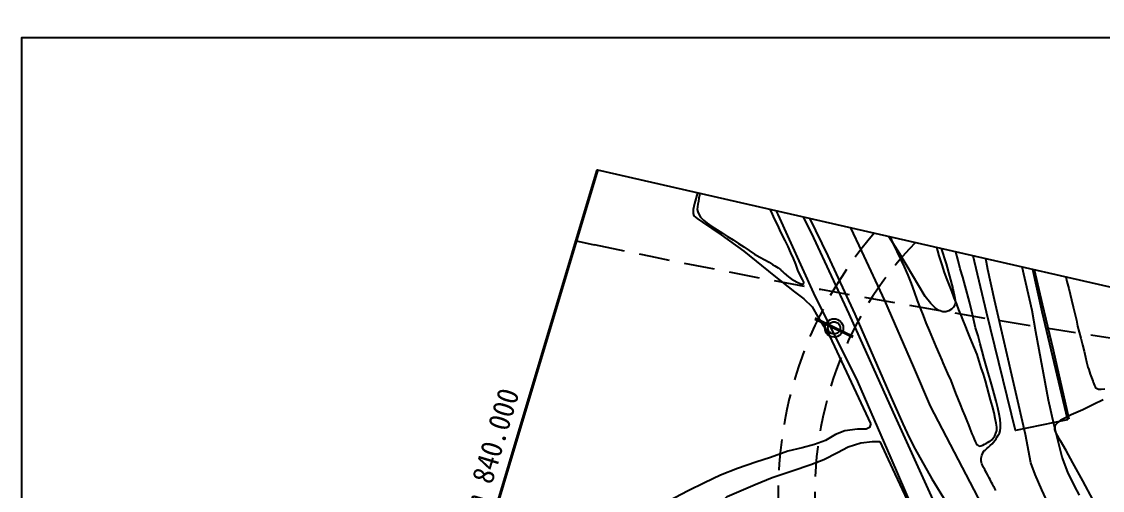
# Model space of a CAD drawing. Header units: millimetres. Extents: x 9574 to 10370, y 1103 to 1809.
# Drawn here: x 9573.9 to 9750.5, y 1545.1 to 1621.7 of the extents above; entities that cross this region are included whole.
import ezdxf
from ezdxf.enums import TextEntityAlignment as Align
from ezdxf.xclip import XClip

# ---------------------------------------------------------------- set-up
doc = ezdxf.new("R2010")
doc.units = ezdxf.units.MM
doc.header["$LTSCALE"] = 10
doc.header["$MEASUREMENT"] = 0
doc.header["$XCLIPFRAME"] = 2
for name, pattern in [('A-CENTR01', [2, 1.25, -0.25, 0.25, -0.25]), ('DASHED', [0.75, 0.5, -0.25]), ('DASHEDX2', [1.5, 1, -0.5])]:
    doc.linetypes.add(name, pattern=pattern)
for name, color, linetype in [('TN-MACL', 6, 'A-CENTR01'), ('TN-MACT', 6, 'Continuous'), ('TZ-BASE', 253, 'Continuous')]:
    doc.layers.add(name, color=color, linetype=linetype)
doc.layers.add('TX-PAPR', color=2, linetype='Continuous', plot=False)
doc.styles.get("Standard").update_dxf_attribs({"font": 'GulimChe.ttf'})

# ---------------------------------------------------------------- blocks, each defined once
blk = doc.blocks.new('jd-fgjfjfjfjazdf2gs')
at = {"layer": 'TZ-BASE', "linetype": 'DASHEDX2'}
for p, q in [((63.39, 44.77), (57.17, 47.76)), ((63.39, 44.77), (57.17, 47.76)), ((63.3, 44.59), (57.09, 47.58)), ((63.3, 44.59), (57.09, 47.58))]:
    blk.add_line(p, q, dxfattribs=at)
at = {"layer": 'TZ-BASE'}
for points, elevation in [([(100.37, 18.88), (99.56, 20.39), (98.46, 22.59), (97.53, 25.09), (96.15, 30.51), (95.3, 34.35), (93.23, 45.55), (92.6, 49.03), (89.78, 61.45), (88.78, 66.64), (86.98, 77.9), (86.54, 80.63), (85.99, 83.73), (85.66, 84.96), (85.33, 85.51), (85.13, 85.74), (84.91, 85.93), (83.54, 86.29), (72.23, 87.6), (65.26, 88.31), (63.8, 88.42), (62.29, 88.42), (60.9, 88.27), (59.38, 87.95), (57.56, 87.38), (55.66, 86.62), (54.18, 85.92), (52.7, 85.06), (52.1, 84.6), (51.7, 84.12), (51.41, 83.47), (51.19, 82.51), (51.09, 81.26), (51.14, 79.69), (51.71, 75.93), (52.2, 73.53), (52.7, 71.72), (53.57, 69.48), (59.21, 57.96), (63.62, 48.45), (69.28, 35.42), (71.48, 30.49), (72.52, 28.28), (73.48, 26.35), (76.23, 21.53), (78.56, 17.73)], 35), ([(65.72, 85.99), (63.89, 82.76), (63.71, 82.22), (63.64, 81.89), (63.79, 81.4), (64.51, 80.6), (67.81, 77.83), (69.75, 76.04), (70.77, 74.95), (71.64, 73.82), (72.55, 72.28), (73.58, 70.2), (74.71, 67.59), (76.07, 64.08), (77.48, 60.09), (78.56, 56.67), (79.65, 52.62), (80, 51.05), (80.07, 50.38), (79.98, 49.94), (79.76, 49.56), (79.42, 49.23), (78.99, 48.97), (78.51, 48.82), (78.01, 48.83), (77.43, 49.04), (76.78, 49.47), (76.04, 50.16), (75.13, 51.31), (71.02, 58.26), (65.05, 67.66), (61.4, 73.75), (60.85, 74.54), (60.42, 75.01), (60.04, 75.31), (59.71, 75.43), (59.34, 75.43), (58.93, 75.29), (58.56, 75.02), (58.31, 74.62), (58.19, 74.05), (58.22, 73.24), (58.72, 71.58), (64.75, 58.72), (68.47, 50.68), (73.21, 39.76), (75.97, 33.42), (86.99, 12.21)], 32), ([(96.06, 15.67), (94.19, 19.7), (93.12, 22.23), (92.42, 24.12), (91.53, 28.77), (86.46, 50.79), (85.37, 55.74), (83.68, 64.42), (82.59, 70.85), (81.84, 74.91), (81.26, 77.42), (80.62, 79.52), (80.35, 80.18), (80.11, 80.61), (79.83, 80.94), (78.2, 81.4), (77.64, 81.63), (77.03, 82.22), (76.27, 83.24), (74.74, 85.62)], 32)]:
    blk.add_lwpolyline(points, dxfattribs=dict(at, elevation=elevation))
at = {"layer": 'TZ-BASE', "linetype": 'DASHED', "flags": 128}
blk.add_lwpolyline([(21.03, 59.79, 0.012453), (95.21, 46.12, 0.007269), (138.79, 39.86, 0.007269)], format="xyb", dxfattribs=at)
at = {"layer": 'TZ-BASE'}
for points in [[(96.21, 96.23, 38.33), (93.74, 93.97, 37.38), (91.24, 90.61, 36.56), (88.96, 87.04, 36.27), (88.19, 84.2, 35.56), (87.95, 81.2, 35.24), (88.2, 80.03, 35.24), (89.03, 73.99, 35.24), (90.56, 65.93, 35.4), (94.27, 50.14, 35.6), (96.04, 42.62, 35.72), (98.63, 31.31, 35.8)], [(44.83, 85.33, 35.84), (39.95, 73.57, 35.93), (39.05, 71.52, 35.69), (38.38, 69.65, 35.67), (38.02, 68.51, 35.6), (37.44, 66.5, 35.49), (37.24, 65.53, 35.49), (37.21, 64.87, 35.49), (37.32, 64.51, 35.5), (37.88, 64.04, 35.52), (38.77, 63.45, 35.52), (41.77, 61.4, 35.57), (45.49, 58.74, 35.53), (50.39, 54.76, 35.71), (53.8, 52.05, 35.51), (55.29, 50.94, 35.54), (56.67, 49.6, 35.48), (57.62, 47.98, 35.5), (58.5, 46.51, 35.54), (59.2, 45.69, 35.74)], [(45.43, 85.02, 35.68), (46.01, 83.54, 35.57), (46.72, 80.4, 35.4), (47, 76.29, 35.35), (47.94, 72.07, 35.33), (49.01, 68.92, 35.21), (51.06, 64.69, 35.28), (56.91, 51.87, 35.42), (64.06, 37.44, 35.72), (69.5, 24.91, 35.91), (69.5, 24.91, 35.93), (69.5, 24.91, 35.93), (73.14, 16.54, 35.93)], [(84.79, 26.17, 31), (84.95, 26.2, 31.01), (85.23, 26.49, 31.01), (85.48, 26.72, 31.01), (85.78, 26.97, 31.01), (86.07, 27.24, 31.01), (86.31, 27.51, 31.02), (86.54, 27.79, 31.05), (86.72, 28.08, 31.07), (86.91, 28.38, 31.11), (87.09, 28.68, 31.16), (87.26, 29, 31.2), (87.39, 29.37, 31.23), (87.46, 29.86, 31.23), (87.46, 30.49, 31.23), (87.37, 31.22, 31.23), (87.21, 32.1, 31.23), (86.99, 33.11, 31.23), (86.71, 34.22, 31.24), (86.41, 35.4, 31.25), (86.07, 36.59, 31.28), (85.76, 37.73, 31.32), (85.43, 38.83, 31.34), (85.09, 39.97, 31.37), (84.76, 41.15, 31.38), (84.45, 42.37, 31.38), (84.14, 43.6, 31.38), (83.79, 44.87, 31.37), (83.38, 46.22, 31.35), (83.02, 47.64, 31.35), (82.68, 49.06, 31.34), (82.36, 50.44, 31.34), (81.66, 53.08, 31.34), (81.27, 54.45, 31.34), (80.88, 55.84, 31.34), (80.5, 57.22, 31.34), (80.15, 58.59, 31.34), (79.76, 59.96, 31.34), (79.38, 61.34, 31.34), (79.04, 62.62, 31.34), (78.75, 63.8, 31.34), (78.47, 64.9, 31.34), (78.19, 66.01, 31.34), (77.94, 67.14, 31.34), (77.68, 68.28, 31.33), (77.48, 69.36, 31.32), (77.32, 70.29, 31.29), (77.14, 71.11, 31.28), (76.98, 71.86, 31.25), (76.73, 72.86, 31.25), (76.49, 73.69, 31.25), (76.26, 74.52, 31.25), (76.06, 75.29, 31.25), (75.87, 75.94, 31.24), (75.69, 76.48, 31.21), (75.54, 76.88, 31.2), (75.48, 77.09, 31.19), (75.41, 77.33, 31.19), (75.35, 77.7, 31.19), (75.24, 77.96, 31.19), (75.11, 78.3, 31.19), (75.11, 78.3, 31.19), (74.9, 78.83, 31.19), (74.73, 79.17, 31.19), (74.52, 79.57, 31.19), (74.3, 79.98, 31.17), (74.06, 80.41, 31.16), (73.79, 80.8, 31.15), (73.48, 81.12, 31.14), (73.15, 81.35, 31.14), (72.81, 81.51, 31.14), (72.5, 81.61, 31.14), (72.22, 81.59, 31.12), (72.01, 81.42, 31.11), (71.86, 81.14, 31.11), (71.82, 80.73, 31.11), (71.85, 80.21, 31.11), (71.96, 79.65, 31.1), (72.13, 79.08, 31.1), (72.28, 78.58, 31.1), (72.31, 78.13, 31.1), (72.15, 77.8, 31.1), (71.84, 77.61, 31.09), (71.44, 77.55, 31.07), (71.01, 77.67, 31.06), (70.64, 77.98, 31.06), (70.29, 78.46, 31.06), (69.95, 79.03, 31.07), (69.61, 79.6, 31.09), (69.26, 80.16, 31.09), (68.88, 80.65, 31.1), (68.45, 81.07, 31.1), (68.03, 81.44, 31.1), (67.61, 81.73, 31.1), (67.23, 81.98, 31.1), (66.81, 82.19, 31.09), (66.36, 82.36, 31.09), (65.92, 82.44, 31.07), (65.53, 82.48, 31.06), (65.14, 82.52, 31.05), (64.8, 82.62, 31.03), (64.56, 82.83, 31.02), (64.46, 83.11, 31.02), (64.51, 83.47, 31.02), (64.74, 83.96, 31.02), (65.06, 84.57, 31.02), (65.4, 85.18, 31.02), (65.74, 85.65, 31.02), (65.96, 85.91, 31.02), (66, 85.98, 31.02), (66.01, 85.99, 31.02), (66, 85.96, 31.03)], [(106.32, 56.64, 36.07), (102.63, 70.33, 36), (102.5, 70.74, 36), (102.3, 71.4, 36.02), (102.04, 72.23, 36.02), (101.8, 73.12, 36.03), (101.56, 74.01, 36.03), (101.31, 74.91, 36.04), (101.06, 75.79, 36.05), (100.83, 76.63, 36.05), (100.64, 77.45, 36.05), (100.47, 78.28, 36.08), (100.24, 79.12, 36.09), (99.99, 79.95, 36.08), (99.76, 80.71, 36.08), (99.59, 81.29, 36.08), (99.45, 81.67, 36.08), (99.36, 81.91, 36.08), (99.34, 82.03, 36.08), (99.2, 82.58, 36.08), (99.15, 82.74, 36.08), (98.93, 83.46, 36.07), (98.79, 83.96, 36.08), (98.67, 84.43, 36.07), (98.54, 84.85, 36.07), (98.36, 85.22, 36.05), (98.17, 85.56, 36.04), (98.01, 85.84, 36.02), (97.84, 86, 36.02), (97.53, 86.03, 36.02), (97.06, 86.11, 36), (96.55, 86.13, 35.99), (96.11, 85.97, 35.98), (95.67, 85.71, 35.95), (95.2, 85.43, 35.95), (94.74, 85.1, 35.95), (94.31, 84.71, 35.95), (93.93, 84.34, 35.95), (93.6, 83.99, 35.95), (93.35, 83.64, 35.95), (93.12, 83.27, 35.95), (92.96, 82.82, 35.95), (92.85, 82.3, 35.95), (92.78, 81.69, 35.95), (92.74, 81.02, 35.95), (92.79, 80.29, 35.95), (92.98, 79.51, 35.95), (93.27, 78.63, 35.95), (93.56, 77.66, 35.95), (93.83, 76.66, 35.95), (94.12, 75.6, 35.95), (94.43, 74.52, 35.97), (94.72, 73.47, 35.97), (94.97, 72.48, 35.98), (95.2, 71.53, 35.99), (95.41, 70.62, 36), (95.63, 69.75, 36.02), (95.85, 68.96, 36.02), (96.05, 68.28, 36.02), (96.2, 67.7, 36.02), (96.3, 67.26, 36.03), (96.36, 67.02, 36.03), (96.35, 66.93, 36.03), (96.36, 66.91, 36.03), (96.36, 66.9, 36.03), (96.45, 66.73, 36.03), (96.61, 66.39, 36.03), (96.73, 66.07, 36.03), (96.86, 65.72, 36.03), (96.97, 65.39, 36.03), (97.03, 65.08, 36.03), (97.04, 64.81, 36.03), (97.01, 64.54, 36.03), (96.98, 64.3, 36.03), (96.9, 64.11, 36.03), (96.72, 63.98, 36.03), (96.47, 63.85, 36.03), (96.26, 63.67, 36.03), (96.14, 63.42, 36.03), (96.1, 63.09, 36.03), (96.14, 62.62, 36.03), (96.29, 62, 36.03), (96.5, 61.19, 36.03), (96.71, 60.27, 36.03), (96.94, 59.3, 36.03), (97.18, 58.31, 36.03), (97.45, 57.23, 36.03), (97.73, 56.08, 36.03), (98.01, 54.9, 36.03), (98.31, 53.75, 36.03), (98.59, 52.6, 36.03), (99.06, 50.76, 36.03), (99.34, 49.65, 36.03), (99.61, 48.54, 36.03), (99.85, 47.45, 36.03), (100.05, 46.45, 36.03), (100.28, 45.48, 36.03), (100.55, 44.48, 36.04), (100.84, 43.42, 36.07), (101.1, 42.36, 36.11), (101.33, 41.39, 36.12), (101.5, 40.63, 36.12), (101.5, 40.63, 36.12), (101.74, 39.77, 36.12), (101.87, 39.37, 36.12), (101.99, 38.98, 36.12), (102.1, 38.61, 36.12), (102.1, 38.61, 36.12), (102.33, 38.07, 36.12), (102.43, 37.83, 36.11), (102.51, 37.54, 36.11), (102.5, 37.54, 36.11), (102.51, 37.51, 36.11), (102.6, 37.3, 36.11), (102.69, 37.03, 36.11), (102.8, 36.77, 36.11), (102.91, 36.57, 36.11), (103.01, 36.39, 36.11), (103.46, 36.17, 36.09), (103.92, 36.16, 36.08), (104.51, 36.22, 36.07)], [(76.69, 17.52, 35.8), (69.95, 32.35, 35.72), (62.74, 48.46, 35.46), (56.93, 60.89, 35.34), (53.72, 67.53, 35.33), (52.55, 70.11, 35.32), (52.08, 71.3, 35.32), (51.54, 76.22, 35.28), (51.17, 81.15, 35.14), (51.05, 81.81, 34.97), (51.08, 82.07, 34.92), (51.39, 82.22, 34.91), (51.75, 82.19, 34.82), (52.71, 81.67, 34.59), (58.24, 77.27, 32.95), (61.2, 75.76, 32.53)], [(98.4, 31.16, 35.86), (89.92, 29.43, 31.21), (85.14, 48.78, 31.19), (81.07, 66.2, 31.14), (78.32, 80.03, 31.16), (86.93, 81.46, 35.33)], [(86.93, 81.46, 35.33), (94.22, 48.86, 35.53), (98.4, 31.16, 35.86)], [(105.3, 64.07, 35.7), (100.09, 82.06, 35.87)], [(102.17, 82.19, 35.86), (103.21, 78.04, 35.93), (108.48, 59.07, 35.78)], [(61.2, 75.76, 32.53), (61.42, 75.72, 32.72), (61.42, 75.72, 32.51), (61.42, 75.72, 32.51), (61.62, 75.36, 32.42), (62.03, 74.72, 32.37), (62.59, 73.81, 32.33), (63.18, 72.84, 32.3), (63.76, 71.84, 32.28), (64.38, 70.82, 32.28), (65.03, 69.73, 32.28), (65.68, 68.62, 32.28), (66.32, 67.49, 32.28), (66.96, 66.29, 32.27), (67.58, 65.04, 32.22), (68.21, 63.7, 32.17), (68.78, 62.38, 32.12), (69.33, 61.11, 32.09), (69.9, 59.9, 32.07), (70.51, 58.66, 32.05), (71.13, 57.43, 32.02), (71.72, 56.15, 31.96), (72.3, 54.81, 31.93), (72.83, 53.45, 31.89), (73.33, 52.07, 31.88), (73.84, 50.68, 31.86), (74.33, 49.4, 31.86), (74.8, 48.22, 31.86), (75.26, 47.02, 31.85), (75.77, 45.77, 31.85), (76.32, 44.46, 31.85), (76.9, 43.13, 31.84), (77.47, 41.79, 31.81), (77.84, 40.9, 31.8), (78.03, 40.47, 31.79), (78.78, 38.75, 31.75), (79.31, 37.59, 31.74), (79.73, 36.53, 31.71), (80.1, 35.54, 31.67), (80.45, 34.6, 31.65), (80.83, 33.65, 31.63), (81.22, 32.69, 31.63), (81.6, 31.82, 31.62), (81.95, 31.02, 31.61), (82.22, 30.33, 31.58), (82.41, 29.77, 31.54), (82.58, 29.3, 31.49), (82.77, 28.85, 31.47), (82.97, 28.43, 31.44), (83.15, 28.03, 31.43), (83.33, 27.64, 31.42), (83.47, 27.32, 31.4), (83.64, 27.06, 31.4), (83.64, 27.06, 31.4), (83.98, 26.88, 31.4), (84.25, 26.94, 31.4), (84.54, 27.03, 31.42), (84.81, 27.17, 31.42), (85.08, 27.32, 31.43), (85.34, 27.47, 31.43), (85.6, 27.61, 31.43), (85.68, 27.65, 31.43), (86.01, 27.89, 31.43), (86.27, 28.17, 31.43), (86.51, 28.53, 31.44), (86.7, 28.96, 31.46), (86.82, 29.43, 31.48), (86.84, 29.96, 31.52), (86.76, 30.61, 31.57), (86.59, 31.39, 31.63), (86.41, 32.3, 31.71), (86.16, 33.32, 31.77), (85.83, 34.43, 31.82), (85.52, 35.49, 31.86), (85.28, 36.49, 31.9), (85, 37.54, 31.91), (84.64, 38.63, 31.91), (84.31, 39.68, 31.91), (83.97, 40.76, 31.91), (83.61, 41.82, 31.93), (83.19, 42.89, 31.94), (82.76, 43.91, 31.96), (82.37, 44.83, 32.03), (82.06, 45.63, 32.1), (81.79, 46.36, 32.21), (81.31, 47.53, 32.36), (80.99, 48.29, 32.44), (80.66, 49.13, 32.51), (80.3, 50.06, 32.58), (79.89, 51.1, 32.6), (79.47, 52.19, 32.6), (79.04, 53.3, 32.6), (78.62, 54.39, 32.6), (78.26, 55.39, 32.6), (77.98, 56.3, 32.6), (77.7, 57.15, 32.6), (77.44, 57.96, 32.63), (77.2, 58.76, 32.68), (76.98, 59.53, 32.75), (76.71, 60.3, 32.79), (76.4, 61.08, 32.82), (75.99, 61.9, 32.83), (75.52, 62.79, 32.83), (74.99, 63.79, 32.82), (74.41, 64.88, 32.78), (73.85, 65.92, 32.74), (73.48, 66.62, 32.7), (73.32, 66.93, 32.65), (73.3, 66.97, 32.64), (73.3, 66.97, 32.61), (73.3, 66.97, 32.63), (73.14, 67.26, 32.64), (72.88, 67.78, 32.68), (72.57, 68.45, 32.73), (72.27, 69.15, 32.77), (71.95, 69.89, 32.79), (71.61, 70.65, 32.81), (71.26, 71.43, 32.81), (71.01, 71.95, 32.79), (70.64, 72.65, 32.79), (70.35, 73.22, 32.79), (70.19, 73.57, 32.79), (70.1, 73.8, 32.79), (69.99, 74, 32.79), (69.9, 74.18, 32.79), (69.85, 74.26, 32.79), (69.64, 74.65, 32.79), (69.45, 75, 32.79), (69.22, 75.34, 32.79), (68.97, 75.65, 32.79), (68.72, 75.93, 32.79), (68.45, 76.22, 32.79), (68.14, 76.54, 32.79), (67.82, 76.86, 32.79), (67.51, 77.17, 32.79), (67.21, 77.44, 32.78), (66.96, 77.66, 32.77), (66.83, 77.8, 32.75), (66.42, 78.08, 32.77), (66.03, 78.36, 32.77), (65.57, 78.65, 32.77), (65.12, 78.9, 32.77), (64.76, 79.07, 32.75), (64.53, 79.16, 32.75), (64.46, 79.21, 32.75)], [(66.27, 30.59, 35.71), (61.16, 41.53, 35.74), (59.2, 45.69, 35.74)], [(104.39, 14.8, 36.05), (102.6, 18.04, 35.93), (100.88, 21.19, 35.84), (99.27, 24.14, 35.84), (98.17, 26.15, 35.74), (97.26, 27.75, 35.77), (96.54, 29, 35.88), (96.33, 29.6, 35.89), (96.44, 30.37, 35.89), (97.3, 31.19, 35.89), (99.01, 32.02, 35.88), (100.89, 32.85, 35.82), (102.62, 33.73, 35.82), (104.23, 34.51, 35.88)], [(66.27, 30.59, 35.71), (66.03, 29.92, 35.55), (65.48, 29.62, 35.58), (64.09, 29.62, 35.58), (62.02, 29.39, 35.58), (60.48, 28.76, 35.58), (58.85, 27.81, 35.58), (57.03, 27.14, 35.62), (55.04, 26.61, 35.66), (52.71, 26.02, 35.64), (49.86, 25.02, 35.67), (47.47, 24.27, 35.69), (44.45, 23.22, 35.69), (41.69, 22.13, 35.63), (39.05, 20.89, 35.56), (36.38, 19.58, 35.59), (34.24, 18.42, 35.55), (32.11, 17.32, 35.43), (29.91, 16.35, 35.55), (27.89, 15.55, 35.55), (25.32, 14.6, 35.56), (23.22, 13.98, 35.59), (21.37, 13.5, 35.59), (21.28, 13.47, 35.59)], [(47.37, 20.59, 35.65), (50.12, 21.76, 35.66), (53.39, 22.85, 35.67), (56.45, 23.85, 35.67), (58.6, 24.69, 35.68), (60.82, 25.83, 35.69), (62.57, 26.74, 35.69), (64.63, 27.38, 35.7), (66.52, 27.63, 35.73), (67.72, 27.63, 36.08)], [(67.72, 27.63, 36.08), (69.77, 23.15, 35.99), (73.41, 15.47, 36), (78.89, 17.98, 36)], [(86.69, 19.59, 31.1), (86.56, 19.83, 31.1), (86.45, 20.04, 31.09), (86.35, 20.23, 31.07), (86.25, 20.42, 31.05), (86.12, 20.66, 31.01), (85.98, 20.92, 31), (85.86, 21.15, 31), (85.73, 21.4, 31), (85.58, 21.68, 31), (85.41, 22, 30.98), (85.35, 22.1, 30.98), (85.14, 22.5, 30.98), (84.99, 22.79, 31), (84.86, 23.03, 31), (84.76, 23.22, 31), (84.66, 23.4, 31), (84.65, 23.43, 31), (84.61, 23.49, 31), (84.49, 23.76, 31), (84.42, 23.96, 31), (84.36, 24.19, 31), (84.3, 24.44, 31), (84.28, 24.67, 31), (84.29, 24.88, 31), (84.33, 25.11, 31), (84.4, 25.36, 31), (84.48, 25.59, 31), (84.57, 25.77, 31), (84.73, 26.04, 31), (84.79, 26.17, 31), (84.79, 26.17, 31)], [(47.03, 6.24, 35.9), (46.98, 6.34, 35.9), (43.81, 12.43, 36.02), (43.05, 13.92, 36.03), (41.76, 16.25, 35.95), (41.65, 16.83, 35.95), (42.03, 17.87, 35.95), (42.76, 18.61, 35.95), (47.37, 20.59, 35.65)]]:
    blk.add_polyline3d(points, dxfattribs=at)
blk.add_polyline3d([(46.58, 76.02, 35.99), (46.58, 76.23, 35.99), (46.57, 76.72, 35.99), (46.49, 77.43, 35.99), (46.39, 78.16, 35.99), (46.34, 78.87, 35.99), (46.32, 79.48, 35.99), (46.24, 80.03, 35.99), (46.13, 80.56, 35.99), (46, 81.08, 35.99), (45.88, 81.6, 35.99), (45.77, 82.06, 35.99), (45.64, 82.45, 35.99), (45.49, 82.76, 35.99), (45.33, 82.96, 35.99), (45.08, 83.02, 35.99), (44.75, 82.87, 35.99), (44.44, 82.52, 35.99), (44.15, 82.02, 35.99), (43.89, 81.36, 36), (43.56, 80.58, 36.02), (43.21, 79.75, 36.03), (42.83, 78.85, 36.03), (42.42, 77.9, 36.03), (41.98, 76.94, 36.03), (41.55, 75.99, 36.03), (41.1, 75.07, 36.03), (40.65, 74.2, 36.02), (40.23, 73.34, 36.02), (39.87, 72.52, 36.02), (39.54, 71.75, 36.02), (39.27, 71.07, 36), (39.05, 70.48, 35.99), (38.87, 69.98, 35.99), (38.67, 69.48, 35.98), (38.5, 68.96, 35.97), (38.36, 68.42, 35.95), (38.25, 67.89, 35.94), (38.16, 67.36, 35.94), (38.08, 66.86, 35.93), (37.99, 66.39, 35.93), (37.92, 65.95, 35.91), (37.89, 65.55, 35.89), (37.96, 65.15, 35.88), (38.14, 64.74, 35.85), (38.43, 64.27, 35.83), (38.89, 63.81, 35.81), (39.52, 63.3, 35.81), (40.27, 62.76, 35.81), (41.13, 62.2, 35.81), (42, 61.68, 35.81), (42.85, 61.13, 35.81), (43.74, 60.55, 35.8), (44.63, 59.99, 35.8), (45.5, 59.42, 35.8), (46.37, 58.81, 35.8), (47.25, 58.24, 35.81), (48.12, 57.74, 35.8), (48.93, 57.32, 35.8), (49.64, 56.92, 35.8), (50.19, 56.56, 35.8), (50.59, 56.32, 35.8), (50.86, 56.14, 35.8), (51.09, 56, 35.8), (51.27, 55.88, 35.8), (51.53, 55.67, 35.8), (51.56, 55.63, 35.8), (51.59, 55.57, 35.81), (51.59, 55.57, 35.83), (51.86, 55.32, 35.84), (52.1, 55.11, 35.84), (52.78, 54.52, 35.85), (53.24, 54.2, 35.86), (53.72, 53.91, 35.86), (54.22, 53.64, 35.86), (54.68, 53.43, 35.86), (55.04, 53.33, 35.86), (55.25, 53.39, 35.86), (55.28, 53.64, 35.88), (55.08, 54.09, 35.89), (54.73, 54.78, 35.91), (54.35, 55.64, 35.93), (53.98, 56.57, 35.95), (53.61, 57.5, 35.95), (53.2, 58.45, 35.94), (52.72, 59.48, 35.94), (52.23, 60.49, 35.94), (51.77, 61.41, 35.94), (51.38, 62.21, 35.94), (51.03, 62.95, 35.94), (50.7, 63.67, 35.94), (50.35, 64.39, 35.94), (50, 65.14, 35.94), (49.65, 65.91, 35.94), (49.29, 66.66, 35.94), (48.97, 67.38, 35.94), (48.66, 68.08, 35.94), (48.36, 68.79, 35.94), (48.08, 69.54, 35.94), (47.84, 70.32, 35.94), (47.58, 71.16, 35.94), (47.31, 72.01, 35.94), (47.1, 72.85, 35.94), (46.91, 73.59, 35.94), (46.75, 74.07, 35.94), (46.69, 74.21, 35.94)], close=True, dxfattribs=at)
at = {"layer": 'TZ-BASE', "linetype": 'DASHEDX2'}
for radius in [1.5, 1.5, 1, 1]:
    blk.add_circle((60.24, 46.17), radius, dxfattribs=at)
at = {"layer": 'TZ-BASE', "linetype": 'DASHED'}
for centre, radius, start, end in [((116.11, 19.3), 65, 102.6936, 204.4815), ((116.11, 19.3), 59, 102.6936, 204.4815), ((332.24, 1541.45), 1514, 258.02479, 258.1388)]:
    blk.add_arc(centre, radius, start, end, dxfattribs=at)

msp = doc.modelspace()

# ---------------------------------------------------------------- linework, layer by layer
at = {"layer": 'TN-MACL', "const_width": 0.5}
msp.add_lwpolyline([(9667.99, 1597.46), (9621.95, 1443.86)], dxfattribs=at)
at = {"layer": 'TX-PAPR'}
msp.add_lwpolyline([(9573.89, 1103.05), (10369.89, 1103.05), (10369.89, 1619.05), (9573.89, 1619.05)], close=True, dxfattribs=at)
at = {"layer": 'TX-PAPR', "flags": 128}
msp.add_lwpolyline([(10361.05, 1444.24), (10214.23, 1409.29), (10002.24, 1389.7), (9789.58, 1405.58), (9621.95, 1443.86), (9667.99, 1597.46), (9813.48, 1564.24), (10000.83, 1550.25), (10188.21, 1567.57), (10314.89, 1597.72)], dxfattribs=at)

# ---------------------------------------------------------------- block references
at = {"layer": 'TZ-BASE'}
ref = msp.add_blockref('jd-fgjfjfjfjazdf2gs', (9646.41, 1525.46), dxfattribs=at)
XClip(ref).set_block_clipping_path([(714.6438916503, -81.2189901643), (567.8265276495, -116.1712244665), (355.8346550711, -135.7611912706), (143.1711438058, -119.8842510469), (-24.4568499983, -81.6031187117), (21.5795735279, 72.0027518047), (167.0723879304, 38.7766208012), (354.4195205208, 24.7897398007), (541.8075255428, 42.1060866644), (668.4836330351, 72.2633709864)])

# ---------------------------------------------------------------- texts
at = {"layer": 'TN-MACT'}
msp.add_text('MATCH LINE 서기(현) 285km 840.000', height=3.5, rotation=73.3163, dxfattribs=at).set_placement((9642.94, 1526.04), align=Align.MIDDLE_CENTER)

doc.saveas('drawing.dxf')
